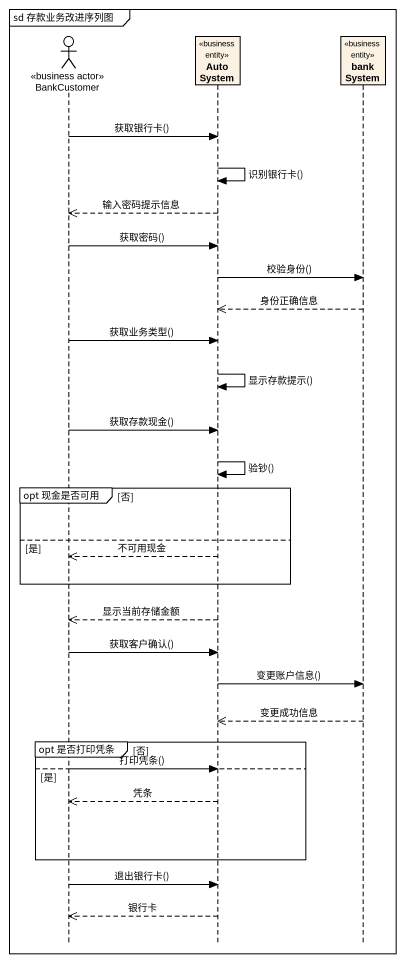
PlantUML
@startuml
mainframe sd 存款业务改进序列图
hide footbox
actor BankCustomer <<business actor>>
participant AutoSystem <<business entity>>
participant bankSystem <<business entity>>

BankCustomer -> AutoSystem : 获取银行卡()
AutoSystem -> AutoSystem : 识别银行卡()
AutoSystem -->> BankCustomer : 输入密码提示信息
BankCustomer -> AutoSystem : 获取密码()
AutoSystem -> bankSystem : 校验身份()
bankSystem -->> AutoSystem : 身份正确信息
BankCustomer -> AutoSystem : 获取业务类型()
AutoSystem -> AutoSystem : 显示存款提示()
BankCustomer -> AutoSystem : 获取存款现金()
AutoSystem -> AutoSystem : 验钞()
group opt 现金是否可用 [否]
else 是
  AutoSystem -->> BankCustomer : 不可用现金
end
AutoSystem -->> BankCustomer : 显示当前存储金额
BankCustomer -> AutoSystem : 获取客户确认()
AutoSystem -> bankSystem : 变更账户信息()
bankSystem -->> AutoSystem : 变更成功信息
group opt 是否打印凭条 [否]
else 是
  BankCustomer -> AutoSystem : 打印凭条()
  AutoSystem -->> BankCustomer : 凭条
end
BankCustomer -> AutoSystem : 退出银行卡()
AutoSystem -->> BankCustomer : 银行卡
@enduml
